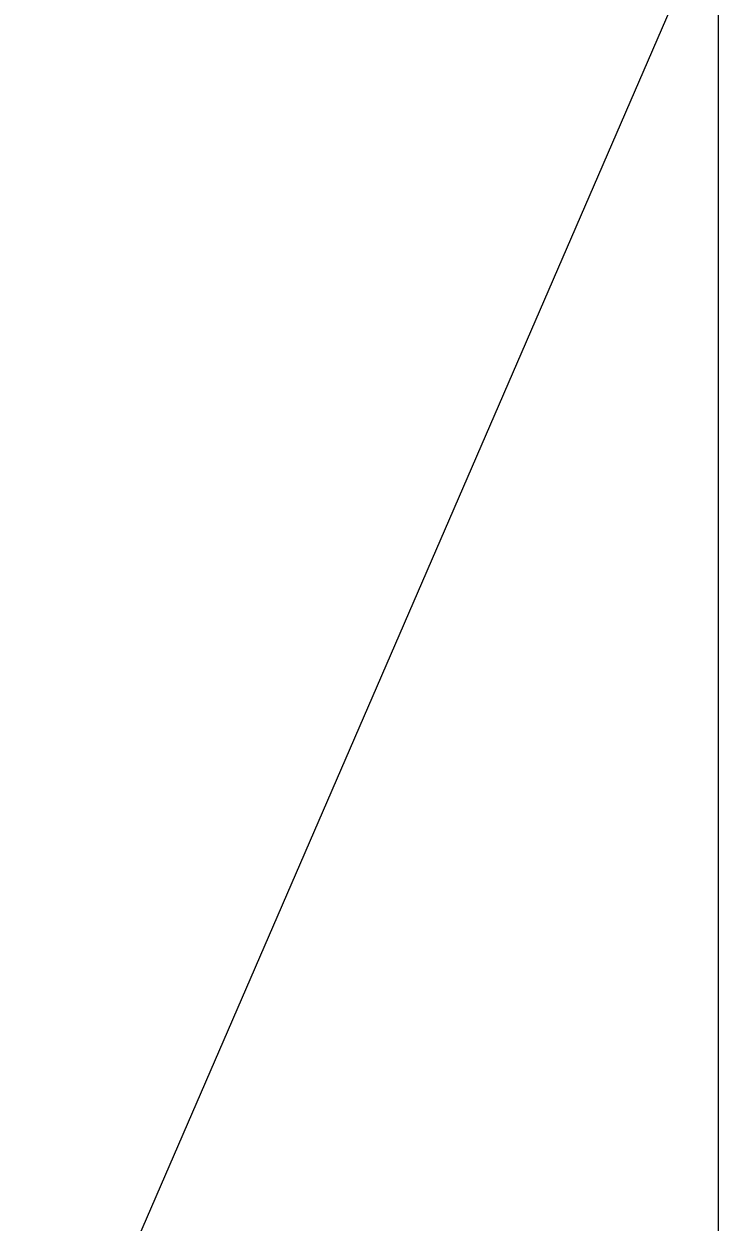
# Model space of a CAD drawing. Header units: millimetres. Extents: x -6234 to 7498, y -6127 to 5103.
# Drawn here: x 5676 to 7498, y -1900 to 1245 of the extents above; entities that cross this region are included whole.
import ezdxf

# ---------------------------------------------------------------- set-up
doc = ezdxf.new("R2010")
doc.units = ezdxf.units.MM
doc.layers.add('DIKOM_ЗОНА', color=80, linetype='Continuous')
doc.layers.add('DIKOM_РАЗМЕР_ЗОНА', color=7, linetype='Continuous')
doc.styles.add('style1', font='arial.ttf', dxfattribs={"width": 0.8})
doc.dimstyles.new('1-50', dxfattribs={"dimtxt": 300, "dimasz": 200, "dimexe": 100, "dimexo": 0, "dimgap": 100, "dimtad": 1, "dimtxsty": 'style1', "dimcen": 200, "dimclrd": 7, "dimclre": 7, "dimclrt": 7, "dimadec": 1, "dimazin": 2, "dimtfac": 1, "dimtmove": 0, "dimatfit": 2, "dimfxl": 0, "dimlwd": 25, "dimlwe": 18, "dimarcsym": 0})

# ---------------------------------------------------------------- blocks, each defined once
blk = doc.blocks.new('*D13')
at = {"layer": 'Defpoints', "color": 0, "transparency": 16777216}
for p in [(7498.1, 1778.2), (-5229.4, -1831.4), (7498.1, -6026.7)]:
    blk.add_point(p, dxfattribs=at)
at = {"layer": 'DIKOM_РАЗМЕР_ЗОНА', "color": 7, "lineweight": 18, "transparency": 16777216}
for p, q in [((7498.1, 1778.2), (7498.1, -6126.7)), ((-5229.4, -1831.4), (-5229.4, -6126.7))]:
    blk.add_line(p, q, dxfattribs=at)
at = {"layer": 'DIKOM_РАЗМЕР_ЗОНА', "color": 7, "lineweight": 25, "transparency": 16777216}
blk.add_line((-5029.4, -6026.7), (7298.1, -6026.7), dxfattribs=at)
at = {"layer": 'DIKOM_РАЗМЕР_ЗОНА', "color": 7, "transparency": 16777216}
for points in [[(-5029.4, -5993.4), (-5029.4, -6060.1), (-5229.4, -6026.7)], [(7298.1, -5993.4), (7298.1, -6060.1), (7498.1, -6026.7)]]:
    blk.add_solid(points, dxfattribs=at)
at = {"layer": 'DIKOM_РАЗМЕР_ЗОНА', "color": 7, "transparency": 16777216, "insert": (1560.7, -5773.6), "char_height": 300, "attachment_point": 5, "style": 'style1'}
blk.add_mtext('12750', dxfattribs=at)

msp = doc.modelspace()

# ---------------------------------------------------------------- linework, layer by layer
at = {"layer": 'DIKOM_ЗОНА', "color": 3, "lineweight": 15}
msp.add_line((5592.423, -2827.917), (7415.715, 1382.148), dxfattribs=at)

# ---------------------------------------------------------------- dimensions: what is measured, and where the dimension line sits
at = {"layer": 'DIKOM_РАЗМЕР_ЗОНА'}
dim = msp.add_linear_dim(base=(7498.074, -6026.735), p1=(-5229.391, -1831.362), p2=(7498.074, 1778.201), text='12750', dimstyle='1-50', dxfattribs=at)
dim.commit()
dim.dimension.update_dxf_attribs({"geometry": '*D13', "text_midpoint": (1560.691, -6026.735), "dimtype": 160})

doc.saveas('drawing.dxf')
